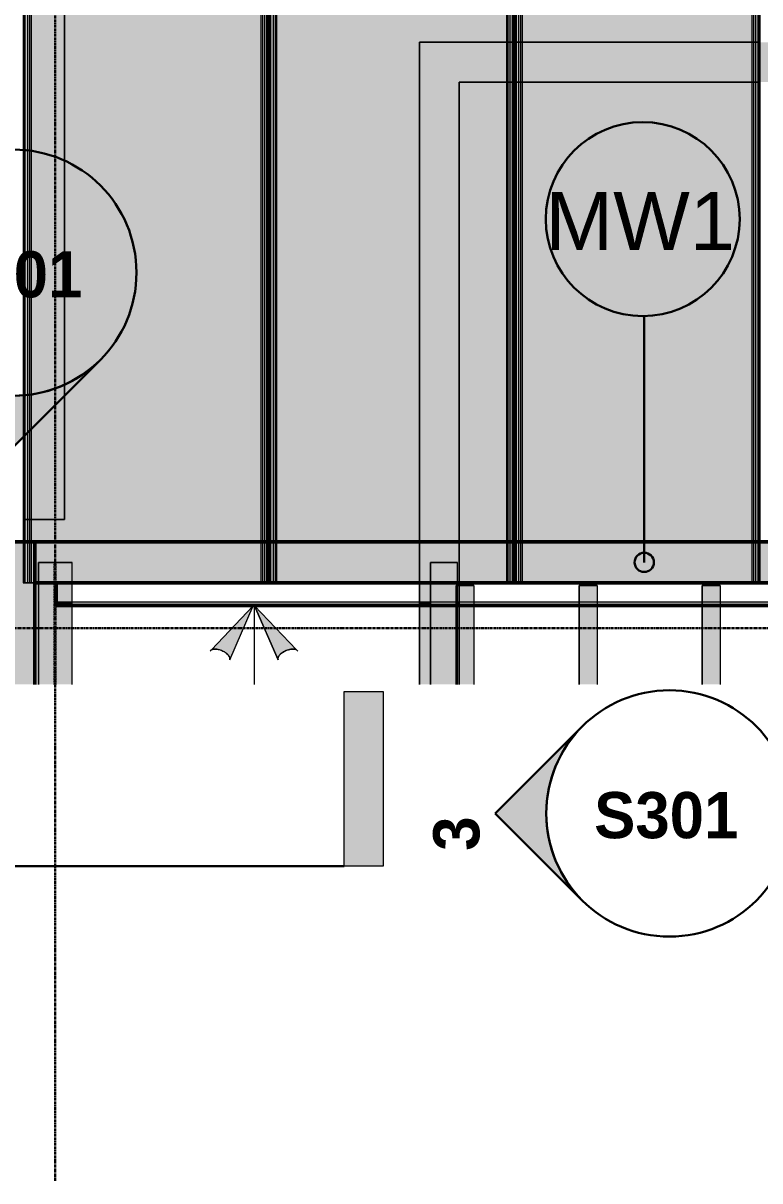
# Model space of a CAD drawing. Header units: inches. Extents: x -15746 to 650, y -81 to 12338.
# Drawn here: x -935 to -791.3, y 11426.4 to 11652.1 of the extents above; entities that cross this region are included whole.
import ezdxf

# ---------------------------------------------------------------- set-up
doc = ezdxf.new("R2010")
doc.units = ezdxf.units.IN
doc.header["$MEASUREMENT"] = 0
doc.linetypes.add('Grid Line 1_2_', pattern=[0.875, 0.5, -0.125, 0.125, -0.125])
doc.linetypes.add('Hidden 1_8_', pattern=[0.1875, 0.125, -0.0625])
for name, color, linetype, lineweight in [('A-DETL-GENF', 92, 'Continuous', 9), ('A-WALL', 113, 'Continuous', 13), ('A-WALL-IDEN', 211, 'Continuous', 30), ('G-ANNO-SYMB', 111, 'Continuous', 30), ('I-WALL', 2, 'Continuous', 13), ('S-BEAM', 12, 'Continuous', 9), ('S-FNDN', 32, 'Continuous', 13), ('S-GRID', 1, 'Continuous', 9)]:
    doc.layers.add(name, color=color, linetype=linetype, lineweight=lineweight)
doc.styles.add('Arial_3', font='arial.ttf', dxfattribs={"height": 11.338583})
doc.styles.add('Century Gothic_B', font='', dxfattribs={"height": 9})
doc.styles.get('Century Gothic_B').set_extended_font_data('Century Gothic', bold=True)

# ---------------------------------------------------------------- blocks, each defined once
blk = doc.blocks.new('CTR - 1st Phase - Common Walls_rvt-2-FRAMING PLAN - 2ND FLOOR AT RAMP')
at = {"layer": 'A-WALL', "transparency": 33554585}
blk.add_hatch(color=252, dxfattribs=at).paths.add_polyline_path([(-3481.14, 11542.74), (-3198.95, 11542.74), (-3198.95, 11542.99), (-3481.14, 11542.99)], flags=0)
at = {"layer": 'A-WALL', "lineweight": 5, "transparency": 33554585}
blk.add_hatch(color=10, dxfattribs=at).paths.add_polyline_path([(-3481.14, 11538.61), (-3198.95, 11538.61), (-3198.95, 11539.24), (-3481.14, 11539.24)], flags=0)
at = {"layer": 'I-WALL', "lineweight": 5, "transparency": 33554585}
h = blk.add_hatch(color=8, dxfattribs=at)
h.paths.add_polyline_path([(-3487.17, 11555.36), (-3486.74, 11555.36), (-3486.74, 11680.61), (-3487.3, 11680.61), (-3487.3, 11555.36)], flags=0)
h.paths.add_polyline_path([(-3486.35, 11555.36), (-3479.55, 11555.36), (-3479.55, 11680.61), (-3486.35, 11680.61), (-3486.35, 11563.63)], flags=0)
for points in [[(-3486.74, 11555.36), (-3486.35, 11555.36), (-3486.35, 11680.61), (-3486.74, 11680.61), (-3486.74, 11563.63)], [(-3402.55, 11550.99), (-3402.55, 11648.36), (-3410.3, 11648.36), (-3410.3, 11550.99), (-3404.35, 11550.99)], [(-3410.3, 11542.99), (-3408.17, 11542.99), (-3408.17, 11546.99), (-3402.92, 11546.99), (-3402.92, 11542.99), (-3402.55, 11542.99), (-3402.55, 11550.99), (-3410.3, 11550.99), (-3410.3, 11545.18)], [(-3402.92, 11542.99), (-3402.92, 11546.99), (-3408.17, 11546.99), (-3408.17, 11542.99), (-3404.51, 11542.99)], [(-3408.17, 11542.74), (-3402.92, 11542.74), (-3402.92, 11542.99), (-3408.17, 11542.99)], [(-3403.19, 11539.24), (-3403.19, 11542.49), (-3402.92, 11542.49), (-3402.92, 11542.74), (-3408.17, 11542.74), (-3408.17, 11539.24), (-3404.59, 11539.24)], [(-3402.92, 11539.24), (-3402.92, 11542.49), (-3403.19, 11542.49), (-3403.19, 11539.24)], [(-3402.55, 11539.24), (-3402.55, 11542.49), (-3402.92, 11542.49), (-3402.92, 11539.24)], [(-3410.3, 11538.61), (-3408.17, 11538.61), (-3408.17, 11539.24), (-3410.3, 11539.24)], [(-3408.17, 11523.19), (-3408.17, 11538.61), (-3410.3, 11538.61), (-3410.3, 11523.19)], [(-3408.17, 11538.61), (-3403.19, 11538.61), (-3403.19, 11539.24), (-3408.17, 11539.24)], [(-3408.17, 11523.19), (-3403.19, 11523.19), (-3403.19, 11538.61), (-3408.17, 11538.61)], [(-3402.92, 11538.61), (-3402.92, 11539.24), (-3403.19, 11539.24), (-3403.19, 11538.61)], [(-3402.92, 11523.19), (-3402.92, 11538.61), (-3403.19, 11538.61), (-3403.19, 11523.19)], [(-3402.92, 11538.61), (-3402.55, 11538.61), (-3402.55, 11539.24), (-3402.92, 11539.24)], [(-3402.55, 11523.19), (-3402.55, 11538.61), (-3402.92, 11538.61), (-3402.92, 11523.19)]]:
    blk.add_hatch(color=8, dxfattribs=at).paths.add_polyline_path(points, flags=0)
h = blk.add_hatch(color=8, dxfattribs=at)
h.paths.add_polyline_path([(-3273.42, 11640.61), (-3273.42, 11648.36), (-3294.82, 11648.36), (-3294.82, 11640.61), (-3274.97, 11640.61)], flags=0)
h.paths.add_polyline_path([(-3295.22, 11640.61), (-3295.22, 11648.36), (-3296.91, 11648.36), (-3296.91, 11640.61), (-3295.65, 11640.61)], flags=0)
h.paths.add_polyline_path([(-3297.3, 11640.61), (-3297.3, 11648.36), (-3342.71, 11648.36), (-3342.71, 11640.61)], flags=0)
h.paths.add_polyline_path([(-3344.36, 11640.61), (-3343.1, 11640.61), (-3343.1, 11648.36), (-3344.79, 11648.36), (-3344.79, 11640.61)], flags=0)
h.paths.add_polyline_path([(-3345.19, 11640.61), (-3345.19, 11648.36), (-3390.59, 11648.36), (-3390.59, 11640.61), (-3359.73, 11640.61)], flags=0)
h.paths.add_polyline_path([(-3392.24, 11640.61), (-3390.98, 11640.61), (-3390.98, 11648.36), (-3392.67, 11648.36), (-3392.67, 11640.61)], flags=0)
h.paths.add_polyline_path([(-3393.07, 11640.61), (-3393.07, 11648.36), (-3402.55, 11648.36), (-3402.55, 11640.61)], flags=0)
h = blk.add_hatch(color=8, dxfattribs=at)
h.paths.add_polyline_path([(-3297.3, 11640.61), (-3296.91, 11640.61), (-3296.91, 11648.36), (-3297.3, 11648.36)], flags=0)
h.paths.add_polyline_path([(-3295.22, 11640.61), (-3294.82, 11640.61), (-3294.82, 11648.36), (-3295.22, 11648.36)], flags=0)
h.paths.add_polyline_path([(-3343.1, 11640.61), (-3342.71, 11640.61), (-3342.71, 11648.36), (-3343.1, 11648.36)], flags=0)
h.paths.add_polyline_path([(-3344.79, 11640.61), (-3344.79, 11648.36), (-3345.19, 11648.36), (-3345.19, 11640.61)], flags=0)
h.paths.add_polyline_path([(-3390.98, 11640.61), (-3390.59, 11640.61), (-3390.59, 11648.36), (-3390.98, 11648.36)], flags=0)
h.paths.add_polyline_path([(-3392.67, 11640.61), (-3392.67, 11648.36), (-3393.07, 11648.36), (-3393.07, 11640.61)], flags=0)
h = blk.add_hatch(color=8, dxfattribs=at)
h.paths.add_polyline_path([(-3402.92, 11542.74), (-3402.55, 11542.74), (-3402.55, 11542.99), (-3402.92, 11542.99)], flags=0)
h.paths.add_polyline_path([(-3408.17, 11542.74), (-3408.17, 11542.99), (-3410.3, 11542.99), (-3410.3, 11542.74)], flags=0)
h = blk.add_hatch(color=8, dxfattribs=at)
h.paths.add_polyline_path([(-3408.17, 11539.24), (-3408.17, 11542.74), (-3410.3, 11542.74), (-3410.3, 11539.24)], flags=0)
h.paths.add_polyline_path([(-3402.92, 11542.49), (-3402.55, 11542.49), (-3402.55, 11542.74), (-3402.92, 11542.74)], flags=0)
at = {"layer": 'A-WALL', "color": 53, "lineweight": 50}
for p, q in [((-3481.14, 11542.99), (-3198.95, 11542.99)), ((-3481.14, 11538.61), (-3481.14, 11542.99)), ((-3198.95, 11538.61), (-3481.14, 11538.61))]:
    blk.add_line(p, q, dxfattribs=at)
at = {"layer": 'A-WALL', "color": 253}
for p, q in [((-3481.14, 11542.74), (-3481.14, 11542.99)), ((-3198.95, 11542.74), (-3481.14, 11542.74)), ((-3198.95, 11539.24), (-3481.14, 11539.24))]:
    blk.add_line(p, q, dxfattribs=at)
at = {"layer": 'A-WALL', "color": 50}
blk.add_line((-3481.14, 11539.24), (-3481.14, 11542.74), dxfattribs=at)
at = {"layer": 'A-WALL', "color": 254}
for p, q in [((-3481.11, 11542.99), (-3481.04, 11542.99)), ((-3481.04, 11542.99), (-3480.92, 11542.99)), ((-3480.92, 11542.99), (-3480.78, 11542.99)), ((-3480.77, 11542.99), (-3480.6, 11542.99)), ((-3480.6, 11542.99), (-3480.42, 11542.99)), ((-3480.42, 11542.99), (-3478.06, 11542.99)), ((-3481.14, 11538.61), (-3481.14, 11539.24)), ((-3481.04, 11538.61), (-3481.11, 11538.61)), ((-3480.92, 11538.61), (-3481.03, 11538.61)), ((-3480.78, 11538.61), (-3480.92, 11538.61)), ((-3480.6, 11538.61), (-3480.77, 11538.61)), ((-3480.42, 11538.61), (-3480.6, 11538.61)), ((-3478.06, 11538.61), (-3480.42, 11538.61)), ((-3408.17, 11538.61), (-3478.06, 11538.61)), ((-3403.19, 11538.61), (-3408.17, 11538.61)), ((-3402.92, 11538.61), (-3403.19, 11538.61)), ((-3399.69, 11538.61), (-3402.92, 11538.61)), ((-3379.19, 11538.61), (-3399.69, 11538.61)), ((-3375.69, 11538.61), (-3379.19, 11538.61)), ((-3355.19, 11538.61), (-3375.69, 11538.61)), ((-3351.69, 11538.61), (-3355.19, 11538.61)), ((-3331.19, 11538.61), (-3351.69, 11538.61))]:
    blk.add_line(p, q, dxfattribs=at)
at = {"layer": 'A-WALL', "color": 9}
for p, q in [((-3478.06, 11542.99), (-3440.95, 11542.99)), ((-3440.95, 11542.99), (-3440.56, 11542.99)), ((-3440.56, 11542.99), (-3440.13, 11542.99)), ((-3440.13, 11542.99), (-3439.75, 11542.99)), ((-3439.67, 11542.99), (-3439.29, 11542.99)), ((-3439.29, 11542.99), (-3438.86, 11542.99)), ((-3438.86, 11542.99), (-3438.47, 11542.99)), ((-3438.47, 11542.99), (-3408.17, 11542.99)), ((-3408.17, 11542.99), (-3402.92, 11542.99)), ((-3402.92, 11542.99), (-3393.07, 11542.99)), ((-3393.07, 11542.99), (-3392.67, 11542.99)), ((-3392.67, 11542.99), (-3392.24, 11542.99)), ((-3392.24, 11542.99), (-3391.87, 11542.99)), ((-3391.79, 11542.99), (-3391.41, 11542.99)), ((-3391.41, 11542.99), (-3390.98, 11542.99)), ((-3390.98, 11542.99), (-3390.59, 11542.99)), ((-3390.59, 11542.99), (-3345.19, 11542.99)), ((-3345.19, 11542.99), (-3344.79, 11542.99)), ((-3344.79, 11542.99), (-3344.36, 11542.99)), ((-3344.36, 11542.99), (-3343.99, 11542.99))]:
    blk.add_line(p, q, dxfattribs=at)
at = {"layer": 'I-WALL', "color": 9}
for p, q in [((-3487.3, 11680.61), (-3487.3, 11555.36)), ((-3479.55, 11555.36), (-3479.55, 11680.61)), ((-3410.3, 11648.36), (-3410.3, 11550.99)), ((-3410.3, 11648.36), (-3402.55, 11648.36)), ((-3393.07, 11648.36), (-3402.55, 11648.36)), ((-3392.67, 11648.36), (-3393.07, 11648.36)), ((-3391.87, 11648.36), (-3392.67, 11648.36)), ((-3390.98, 11648.36), (-3391.79, 11648.36)), ((-3390.59, 11648.36), (-3390.98, 11648.36)), ((-3345.19, 11648.36), (-3390.59, 11648.36)), ((-3344.79, 11648.36), (-3345.19, 11648.36)), ((-3343.99, 11648.36), (-3344.79, 11648.36)), ((-3402.55, 11550.99), (-3402.55, 11640.61)), ((-3402.55, 11640.61), (-3393.07, 11640.61)), ((-3393.07, 11640.61), (-3392.67, 11640.61)), ((-3392.67, 11640.61), (-3391.87, 11640.61)), ((-3391.79, 11640.61), (-3390.98, 11640.61)), ((-3390.98, 11640.61), (-3390.59, 11640.61)), ((-3390.59, 11640.61), (-3345.19, 11640.61)), ((-3345.19, 11640.61), (-3344.79, 11640.61)), ((-3344.79, 11640.61), (-3343.99, 11640.61)), ((-3486.74, 11555.36), (-3487.3, 11555.36)), ((-3486.35, 11555.36), (-3486.74, 11555.36)), ((-3479.55, 11555.36), (-3486.35, 11555.36)), ((-3410.3, 11550.99), (-3410.3, 11542.99)), ((-3402.55, 11542.99), (-3402.55, 11550.99)), ((-3402.55, 11542.49), (-3402.55, 11539.24)), ((-3402.55, 11539.24), (-3402.55, 11538.61))]:
    blk.add_line(p, q, dxfattribs=at)
at = {"layer": 'I-WALL', "color": 253}
for p, q in [((-3487.3, 11555.36), (-3487.3, 11680.61)), ((-3479.55, 11680.61), (-3479.55, 11555.36)), ((-3410.3, 11550.99), (-3410.3, 11648.36)), ((-3402.55, 11648.36), (-3410.3, 11648.36)), ((-3402.55, 11648.36), (-3393.07, 11648.36)), ((-3393.07, 11648.36), (-3392.67, 11648.36)), ((-3392.67, 11648.36), (-3392.24, 11648.36)), ((-3392.24, 11648.36), (-3391.87, 11648.36)), ((-3391.79, 11648.36), (-3391.41, 11648.36)), ((-3391.41, 11648.36), (-3390.98, 11648.36)), ((-3390.98, 11648.36), (-3390.59, 11648.36)), ((-3390.59, 11648.36), (-3345.19, 11648.36)), ((-3345.19, 11648.36), (-3344.79, 11648.36)), ((-3344.79, 11648.36), (-3344.36, 11648.36)), ((-3344.36, 11648.36), (-3343.99, 11648.36)), ((-3402.55, 11640.61), (-3402.55, 11550.99)), ((-3393.07, 11640.61), (-3402.55, 11640.61)), ((-3392.67, 11640.61), (-3393.07, 11640.61)), ((-3392.24, 11640.61), (-3392.67, 11640.61)), ((-3391.87, 11640.61), (-3392.24, 11640.61)), ((-3391.41, 11640.61), (-3391.79, 11640.61)), ((-3390.98, 11640.61), (-3391.41, 11640.61)), ((-3390.59, 11640.61), (-3390.98, 11640.61)), ((-3345.19, 11640.61), (-3390.59, 11640.61)), ((-3344.79, 11640.61), (-3345.19, 11640.61)), ((-3344.36, 11640.61), (-3344.79, 11640.61)), ((-3343.99, 11640.61), (-3344.36, 11640.61)), ((-3487.3, 11555.36), (-3487.17, 11555.36)), ((-3487.17, 11555.36), (-3486.74, 11555.36)), ((-3486.74, 11555.36), (-3486.35, 11555.36)), ((-3486.35, 11555.36), (-3479.55, 11555.36)), ((-3410.3, 11542.99), (-3410.3, 11550.99)), ((-3402.55, 11550.99), (-3402.55, 11542.99)), ((-3410.3, 11542.99), (-3410.3, 11542.74)), ((-3402.55, 11542.74), (-3402.55, 11542.99)), ((-3410.3, 11523.19), (-3410.3, 11538.61)), ((-3410.3, 11538.61), (-3410.3, 11523.19)), ((-3402.55, 11523.19), (-3402.55, 11538.61)), ((-3402.55, 11538.61), (-3402.55, 11523.19))]:
    blk.add_line(p, q, dxfattribs=at)
at = {"layer": 'I-WALL', "color": 55}
for p, q in [((-3410.3, 11542.74), (-3410.3, 11542.99)), ((-3402.55, 11542.99), (-3402.55, 11542.74))]:
    blk.add_line(p, q, dxfattribs=at)
at = {"layer": 'I-WALL', "color": 254}
for p, q in [((-3410.3, 11539.24), (-3410.3, 11542.74)), ((-3410.3, 11542.74), (-3410.3, 11539.24)), ((-3402.55, 11542.49), (-3402.55, 11542.74)), ((-3402.55, 11542.74), (-3402.55, 11542.49)), ((-3402.55, 11539.24), (-3402.55, 11542.49)), ((-3410.3, 11538.61), (-3410.3, 11539.24)), ((-3410.3, 11539.24), (-3410.3, 11538.61)), ((-3402.55, 11538.61), (-3402.55, 11539.24))]:
    blk.add_line(p, q, dxfattribs=at)
blk = doc.blocks.new('W-Wide Flange - W21X50-1716218-FRAMING PLAN - 2ND FLOOR AT RAMP')
at = {"layer": 'S-BEAM', "transparency": 33554483}
for points in [[(110.1, 3.26), (110.1, 0.9), (129.9, 0.9), (129.9, 3.26)], [(110.1, -3.27), (125.53, -3.27), (125.53, -0.19), (129.9, -0.19), (129.9, 3.26), (110.1, 3.26), (110.1, -0.19)], [(129.9, 0.9), (133.9, 0.9), (133.9, 3.26), (129.9, 3.26)], [(129.9, -0.19), (129.9, -3.27), (133.9, -3.27), (133.9, 3.26), (129.9, 3.26)], [(110.1, 0.4), (110.1, 0.19), (129.9, 0.21), (129.9, 0.9), (110.1, 0.89), (110.1, 0.53)], [(129.9, 0.21), (129.9, 0.19), (133.9, 0.21), (133.9, 0.9), (129.9, 0.9), (129.9, 0.28)], [(110.1, -0.4), (110.1, -0.91), (125.53, -0.91), (125.53, -0.19), (110.1, -0.22), (110.1, -0.3)], [(110.1, -3.27), (125.53, -3.27), (125.53, -0.91), (110.1, -0.91)], [(125.53, -0.19), (125.53, -0.91), (126.15, -0.91), (126.15, -0.19), (125.53, -0.19)], [(125.53, -3.27), (126.15, -3.27), (126.15, -0.19), (125.53, -0.19)], [(125.53, -0.91), (125.53, -3.27), (126.15, -3.27), (126.15, -0.91)], [(126.15, -0.19), (126.15, -0.91), (129.65, -0.91), (129.65, -0.19)], [(126.15, -3.27), (129.65, -3.27), (129.65, -0.19), (126.15, -0.19)], [(126.15, -3.27), (129.65, -3.27), (129.65, -0.91), (126.15, -0.91)], [(129.65, -0.19), (129.65, -0.91), (129.9, -0.91), (129.9, -0.19)], [(129.65, -3.27), (129.9, -3.27), (129.9, -0.19), (129.65, -0.19)], [(129.65, -3.27), (129.9, -3.27), (129.9, -0.91), (129.65, -0.91)], [(129.9, -0.19), (129.9, -0.91), (133.9, -0.91), (133.9, -0.19), (130.02, -0.19)], [(129.9, -3.27), (133.9, -3.27), (133.9, -0.91), (129.9, -0.91)]]:
    blk.add_hatch(color=256, dxfattribs=at).paths.add_polyline_path(points, flags=0)
at = {"layer": 'S-BEAM'}
for p, q in [((129.9, 3.26), (110.1, 3.26)), ((110.1, 3.26), (129.9, 3.26)), ((110.1, 3.26), (129.9, 3.26)), ((110.1, 3.26), (129.9, 3.26)), ((133.9, 3.26), (129.92, 3.26)), ((129.92, 3.26), (133.9, 3.26)), ((129.92, 3.26), (133.9, 3.26)), ((129.92, 3.26), (133.9, 3.26)), ((133.9, 3.26), (133.9, 0.9)), ((133.9, 0.9), (133.9, 3.26)), ((133.9, 3.26), (133.9, 0.21)), ((133.9, -3.27), (133.9, 3.26)), ((133.9, 0.9), (133.9, 0.72)), ((133.9, 0.19), (133.9, 0.9)), ((133.9, 0.72), (133.9, 0.55)), ((133.9, 0.55), (133.9, 0.4)), ((133.9, 0.4), (133.9, 0.29)), ((133.9, 0.29), (133.9, 0.21)), ((133.9, 0.21), (133.9, 0.19)), ((133.9, 0.19), (133.9, -0.19)), ((133.9, -0.91), (133.9, -0.19)), ((133.9, -0.19), (133.9, -0.21)), ((133.9, -0.21), (133.9, -3.27)), ((133.9, -0.21), (133.9, -0.55)), ((133.9, -0.55), (133.9, -0.72)), ((133.9, -0.72), (133.9, -0.91)), ((133.9, -3.27), (133.9, -0.91)), ((133.9, -0.91), (133.9, -3.27)), ((110.1, -3.27), (125.53, -3.27)), ((110.1, -3.27), (125.53, -3.27)), ((110.1, -3.27), (125.53, -3.27)), ((110.1, -3.27), (125.53, -3.27)), ((125.53, -3.27), (126.15, -3.27)), ((125.53, -3.27), (126.15, -3.27)), ((125.53, -3.27), (126.15, -3.27)), ((125.53, -3.27), (126.15, -3.27)), ((126.15, -3.27), (129.65, -3.27)), ((126.15, -3.27), (129.65, -3.27)), ((126.15, -3.27), (129.65, -3.27)), ((126.15, -3.27), (129.65, -3.27)), ((129.65, -3.27), (129.9, -3.27)), ((129.65, -3.27), (129.9, -3.27)), ((129.65, -3.27), (129.9, -3.27)), ((129.65, -3.27), (129.9, -3.27)), ((129.9, -3.27), (133.9, -3.27)), ((129.9, -3.27), (133.9, -3.27)), ((129.9, -3.27), (133.9, -3.27)), ((129.9, -3.27), (133.9, -3.27))]:
    blk.add_line(p, q, dxfattribs=at)
at = {"layer": 'S-BEAM', "linetype": 'Hidden 1_8_'}
for p, q in [((110.1, 0.19), (129.9, 0.19)), ((129.9, 0.19), (133.9, 0.19)), ((110.1, -0.19), (125.53, -0.19)), ((125.53, -0.19), (126.15, -0.19)), ((126.15, -0.19), (129.65, -0.19)), ((129.65, -0.19), (129.9, -0.19)), ((129.9, -0.19), (133.9, -0.19))]:
    blk.add_line(p, q, dxfattribs=at)
blk = doc.blocks.new('034100 - Precast Structural Concrete - Solid Plank - 12_-1865973-FRAMING PLAN - 2ND FLOOR AT RAMP')
at = {"layer": 'S-BEAM', "transparency": 33554483}
h = blk.add_hatch(color=256, dxfattribs=at)
h.paths.add_polyline_path([(240, 23.9), (232, 23.9), (232, 23.52), (240, 23.52)], flags=0)
h.paths.add_polyline_path([(8, 23.9), (0, 23.9), (0, 23.52), (8, 23.52)], flags=0)
h = blk.add_hatch(color=256, dxfattribs=at)
h.paths.add_polyline_path([(240, -23.52), (239.98, -20.94), (236, -20.94), (236, -14.41), (240, -14.41), (240, 23.52), (232, 23.52), (232, -23.52), (233.48, -23.52)], flags=0)
h.paths.add_polyline_path([(8, 23.52), (0, 23.52), (0, -23.52), (8, -23.52), (8, 19.16)], flags=0)
h = blk.add_hatch(color=256, dxfattribs=at)
h.paths.add_polyline_path([(240, 23.09), (232, 23.09), (232, 22.7), (240, 22.7)], flags=0)
h.paths.add_polyline_path([(8, 23.09), (0, 23.09), (0, 22.7), (8, 22.7)], flags=0)
for points in [[(232, 23.52), (232, 23.9), (8, 23.9), (8, 23.52), (178.85, 23.52)], [(232, 22.7), (232, 23.09), (8, 23.09), (8, 22.7), (178.85, 22.7)], [(232, 23.9), (232, 23.94), (178.85, 23.9)], [(232, -23.09), (232, -22.7), (8, -22.7), (8, -23.09), (219.36, -23.09)], [(232, -23.9), (232, -23.52), (8, -23.52), (8, -23.9), (178.85, -23.9)], [(232, -23.94), (232, -23.9), (178.85, -23.94)], [(240, -23.94), (240, -23.9), (236, -23.94)]]:
    blk.add_hatch(color=256, dxfattribs=at).paths.add_polyline_path(points, flags=0)
h = blk.add_hatch(color=256, dxfattribs=at)
h.paths.add_polyline_path([(240, -20.94), (240, -14.41), (236, -14.41), (236, -20.94), (239.98, -20.94)], flags=0)
h.paths.add_polyline_path([(232, -23.52), (232, 23.52), (8, 23.52), (8, -23.52), (178.85, -23.52)], flags=0)
h = blk.add_hatch(color=256, dxfattribs=at)
h.paths.add_polyline_path([(240, -22.7), (232, -22.7), (232, -23.09), (240, -23.09)], flags=0)
h.paths.add_polyline_path([(8, -22.7), (0, -22.7), (0, -23.09), (8, -23.09)], flags=0)
h = blk.add_hatch(color=256, dxfattribs=at)
h.paths.add_polyline_path([(240, -23.52), (232, -23.52), (232, -23.9), (240, -23.9)], flags=0)
h.paths.add_polyline_path([(8, -23.52), (0, -23.52), (0, -23.9), (8, -23.9)], flags=0)
at = {"layer": 'S-BEAM'}
for p, q in [((8, 23.94), (232, 23.94)), ((8, 23.9), (232, 23.9)), ((8, 23.76), (232, 23.76)), ((8, 23.76), (232, 23.76)), ((8, 23.52), (232, 23.52)), ((8, 23.09), (232, 23.09)), ((8, 23.09), (232, 23.09)), ((8, 22.7), (232, 22.7)), ((232, 23.94), (240, 23.94)), ((232, 23.9), (240, 23.9)), ((232, 23.76), (240, 23.76)), ((232, 23.76), (240, 23.76)), ((232, 23.52), (240, 23.52)), ((232, 23.09), (240, 23.09)), ((232, 23.09), (240, 23.09)), ((232, 22.7), (240, 22.7)), ((240, 23.9), (240, 23.94)), ((240, 23.52), (240, 23.9)), ((240, 23.9), (240, 23.76)), ((240, 23.76), (240, 23.52)), ((240, -14.41), (240, 23.52)), ((240, 23.52), (240, 22.7)), ((240, 22.7), (240, 23.09)), ((240, 23.09), (240, 22.7)), ((240, 22.7), (240, 22.4)), ((8, 22.4), (232, 22.4)), ((232, 22.4), (240, 22.4)), ((240, 22.4), (240, -14.41)), ((240, -17.49), (240, -14.41)), ((240, -14.41), (240, -17.49)), ((240, -20.94), (240, -17.49)), ((240, -17.49), (240, -20.94)), ((8, -22.4), (232, -22.4)), ((232, -22.4), (240, -22.4)), ((240, -23.52), (240, -20.94)), ((240, -20.94), (240, -22.4)), ((240, -22.4), (240, -22.7)), ((8, -22.7), (232, -22.7)), ((8, -23.09), (232, -23.09)), ((8, -23.09), (232, -23.09)), ((232, -23.52), (8, -23.52)), ((232, -23.76), (8, -23.76)), ((8, -23.76), (232, -23.76)), ((8, -23.9), (232, -23.9)), ((8, -23.94), (232, -23.94)), ((232, -22.7), (240, -22.7)), ((232, -23.09), (240, -23.09)), ((232, -23.09), (240, -23.09)), ((240, -23.52), (232, -23.52)), ((240, -23.76), (232, -23.76)), ((232, -23.76), (240, -23.76)), ((232, -23.9), (240, -23.9)), ((232, -23.94), (240, -23.94)), ((240, -22.7), (240, -23.09)), ((240, -23.09), (240, -22.7)), ((240, -22.7), (240, -23.52)), ((240, -23.52), (240, -23.76)), ((240, -23.9), (240, -23.52)), ((240, -23.76), (240, -23.9)), ((240, -23.94), (240, -23.9))]:
    blk.add_line(p, q, dxfattribs=at)
blk = doc.blocks.new('034100 - Precast Structural Concrete - Solid Plank - 12_-V226-FRAMING PLAN - 2ND FLOOR AT RAMP')
at = {"layer": 'S-BEAM', "transparency": 33554483}
h = blk.add_hatch(color=256, dxfattribs=at)
h.paths.add_polyline_path([(240, 23.9), (232, 23.9), (232, 23.52), (240, 23.52)], flags=0)
h.paths.add_polyline_path([(8, 23.9), (0, 23.9), (0, 23.52), (8, 23.52)], flags=0)
h = blk.add_hatch(color=256, dxfattribs=at)
h.paths.add_polyline_path([(240, -23.52), (240, 7.59), (236, 7.59), (236, 12.84), (240, 12.84), (240, 23.52), (232, 23.52), (232, -23.52), (238.66, -23.52)], flags=0)
h.paths.add_polyline_path([(8, 23.52), (0, 23.52), (0, -23.52), (8, -23.52)], flags=0)
h = blk.add_hatch(color=256, dxfattribs=at)
h.paths.add_polyline_path([(240, 23.09), (232, 23.09), (232, 22.7), (240, 22.7)], flags=0)
h.paths.add_polyline_path([(8, 23.09), (0, 23.09), (0, 22.7), (8, 22.7)], flags=0)
for points in [[(232, 23.52), (232, 23.9), (8, 23.9), (8, 23.52), (178.85, 23.52)], [(232, 23.52), (8, 23.52), (8, -23.52), (232, -23.52), (232, 13.66)], [(232, 22.7), (232, 23.09), (8, 23.09), (8, 22.7), (178.85, 22.7)], [(232, 23.9), (232, 23.94), (178.85, 23.9)], [(240, 7.59), (240, 12.84), (236, 12.84), (236, 7.59), (237.75, 7.59)], [(232, -23.09), (232, -22.7), (8, -22.7), (8, -23.09), (178.85, -23.09)], [(232, -23.9), (232, -23.52), (8, -23.52), (8, -23.9), (178.85, -23.9)], [(232, -23.94), (232, -23.9), (178.85, -23.94)]]:
    blk.add_hatch(color=256, dxfattribs=at).paths.add_polyline_path(points, flags=0)
h = blk.add_hatch(color=256, dxfattribs=at)
h.paths.add_polyline_path([(240, -22.7), (232, -22.7), (232, -23.09), (240, -23.09)], flags=0)
h.paths.add_polyline_path([(8, -22.7), (0, -22.7), (0, -23.09), (8, -23.09)], flags=0)
h = blk.add_hatch(color=256, dxfattribs=at)
h.paths.add_polyline_path([(240, -23.52), (232, -23.52), (232, -23.9), (240, -23.9)], flags=0)
h.paths.add_polyline_path([(8, -23.52), (0, -23.52), (0, -23.9), (8, -23.9)], flags=0)
at = {"layer": 'S-BEAM'}
for p, q in [((8, 23.94), (232, 23.94)), ((8, 23.9), (232, 23.9)), ((8, 23.76), (232, 23.76)), ((8, 23.76), (232, 23.76)), ((8, 23.52), (232, 23.52)), ((8, 23.09), (232, 23.09)), ((8, 23.09), (232, 23.09)), ((8, 22.7), (232, 22.7)), ((232, 23.94), (240, 23.94)), ((232, 23.9), (240, 23.9)), ((232, 23.76), (240, 23.76)), ((232, 23.76), (240, 23.76)), ((232, 23.52), (240, 23.52)), ((232, 23.09), (240, 23.09)), ((232, 23.09), (240, 23.09)), ((232, 22.7), (240, 22.7)), ((240, 23.9), (240, 23.94)), ((240, 23.52), (240, 23.9)), ((240, 23.9), (240, 23.76)), ((240, 23.76), (240, 23.52)), ((240, 12.84), (240, 23.52)), ((240, 23.52), (240, 22.7)), ((240, 22.7), (240, 23.09)), ((240, 23.09), (240, 22.7)), ((240, 22.7), (240, 22.4)), ((8, 22.4), (232, 22.4)), ((232, 22.4), (240, 22.4)), ((240, 22.4), (240, 12.84)), ((240, 7.59), (240, 12.84)), ((240, 12.84), (240, 7.59)), ((240, -23.52), (240, 7.59)), ((240, 7.59), (240, -22.4)), ((8, -22.4), (232, -22.4)), ((232, -22.4), (240, -22.4)), ((240, -22.4), (240, -22.7)), ((8, -22.7), (232, -22.7)), ((8, -23.09), (232, -23.09)), ((8, -23.09), (232, -23.09)), ((232, -23.52), (8, -23.52)), ((232, -23.76), (8, -23.76)), ((8, -23.76), (232, -23.76)), ((8, -23.9), (232, -23.9)), ((8, -23.94), (232, -23.94)), ((232, -22.7), (240, -22.7)), ((232, -23.09), (240, -23.09)), ((232, -23.09), (240, -23.09)), ((240, -23.52), (232, -23.52)), ((240, -23.76), (232, -23.76)), ((232, -23.76), (240, -23.76)), ((232, -23.9), (240, -23.9)), ((232, -23.94), (240, -23.94)), ((240, -22.7), (240, -23.09)), ((240, -23.09), (240, -22.7)), ((240, -22.7), (240, -23.52)), ((240, -23.52), (240, -23.76)), ((240, -23.9), (240, -23.52)), ((240, -23.76), (240, -23.9)), ((240, -23.94), (240, -23.9))]:
    blk.add_line(p, q, dxfattribs=at)
blk = doc.blocks.new('034100 - Precast Structural Concrete - Solid Plank - 12_-V227-FRAMING PLAN - 2ND FLOOR AT RAMP')
at = {"layer": 'S-BEAM', "transparency": 33554483}
h = blk.add_hatch(color=256, dxfattribs=at)
h.paths.add_polyline_path([(240, 23.9), (232, 23.9), (232, 23.52), (240, 23.52)], flags=0)
h.paths.add_polyline_path([(8, 23.9), (0, 23.9), (0, 23.52), (8, 23.52)], flags=0)
h = blk.add_hatch(color=256, dxfattribs=at)
h.paths.add_polyline_path([(240, -23.52), (240, 23.52), (232, 23.52), (232, -23.52), (237.26, -23.52)], flags=0)
h.paths.add_polyline_path([(8, 23.52), (0, 23.52), (0, -23.52), (8, -23.52), (8, 8.15)], flags=0)
h = blk.add_hatch(color=256, dxfattribs=at)
h.paths.add_polyline_path([(240, 23.09), (232, 23.09), (232, 22.7), (240, 22.7)], flags=0)
h.paths.add_polyline_path([(8, 23.09), (0, 23.09), (0, 22.7), (8, 22.7)], flags=0)
for points in [[(232, 23.52), (232, 23.9), (8, 23.9), (8, 23.52), (97.82, 23.52)], [(232, 23.52), (8, 23.52), (8, -23.52), (232, -23.52), (232, 8.15)], [(232, 22.7), (232, 23.09), (8, 23.09), (8, 22.7), (97.82, 22.7)], [(232, 23.9), (232, 23.94), (97.82, 23.9)], [(232, -23.09), (232, -22.7), (8, -22.7), (8, -23.09), (178.85, -23.09)], [(232, -23.9), (232, -23.52), (8, -23.52), (8, -23.9), (178.85, -23.9)], [(232, -23.94), (232, -23.9), (178.85, -23.94)]]:
    blk.add_hatch(color=256, dxfattribs=at).paths.add_polyline_path(points, flags=0)
h = blk.add_hatch(color=256, dxfattribs=at)
h.paths.add_polyline_path([(240, -22.7), (232, -22.7), (232, -23.09), (240, -23.09)], flags=0)
h.paths.add_polyline_path([(8, -22.7), (0, -22.7), (0, -23.09), (8, -23.09)], flags=0)
h = blk.add_hatch(color=256, dxfattribs=at)
h.paths.add_polyline_path([(240, -23.52), (232, -23.52), (232, -23.9), (240, -23.9)], flags=0)
h.paths.add_polyline_path([(8, -23.52), (0, -23.52), (0, -23.9), (8, -23.9)], flags=0)
at = {"layer": 'S-BEAM'}
for p, q in [((8, 23.94), (232, 23.94)), ((8, 23.9), (232, 23.9)), ((8, 23.76), (232, 23.76)), ((8, 23.76), (232, 23.76)), ((8, 23.52), (232, 23.52)), ((8, 23.09), (232, 23.09)), ((8, 23.09), (232, 23.09)), ((8, 22.7), (232, 22.7)), ((232, 23.94), (240, 23.94)), ((232, 23.9), (240, 23.9)), ((232, 23.76), (240, 23.76)), ((232, 23.76), (240, 23.76)), ((232, 23.52), (240, 23.52)), ((232, 23.09), (240, 23.09)), ((232, 23.09), (240, 23.09)), ((232, 22.7), (240, 22.7)), ((240, 23.9), (240, 23.94)), ((240, 23.52), (240, 23.9)), ((240, 23.9), (240, 23.76)), ((240, 23.76), (240, 23.52)), ((240, -23.52), (240, 23.52)), ((240, 23.52), (240, 22.7)), ((240, 22.7), (240, 23.09)), ((240, 23.09), (240, 22.7)), ((240, 22.7), (240, 22.4)), ((8, 22.4), (232, 22.4)), ((232, 22.4), (240, 22.4)), ((240, 22.4), (240, -22.4)), ((8, -22.4), (232, -22.4)), ((232, -22.4), (240, -22.4)), ((240, -22.4), (240, -22.7)), ((8, -22.7), (232, -22.7)), ((8, -23.09), (232, -23.09)), ((8, -23.09), (232, -23.09)), ((232, -23.52), (8, -23.52)), ((232, -23.76), (8, -23.76)), ((8, -23.76), (232, -23.76)), ((8, -23.9), (232, -23.9)), ((8, -23.94), (232, -23.94)), ((232, -22.7), (240, -22.7)), ((232, -23.09), (240, -23.09)), ((232, -23.09), (240, -23.09)), ((240, -23.52), (232, -23.52)), ((240, -23.76), (232, -23.76)), ((232, -23.76), (240, -23.76)), ((232, -23.9), (240, -23.9)), ((232, -23.94), (240, -23.94)), ((240, -22.7), (240, -23.09)), ((240, -23.09), (240, -22.7)), ((240, -22.7), (240, -23.52)), ((240, -23.52), (240, -23.76)), ((240, -23.9), (240, -23.52)), ((240, -23.76), (240, -23.9)), ((240, -23.94), (240, -23.9))]:
    blk.add_line(p, q, dxfattribs=at)
blk = doc.blocks.new('TRUSS - 22_-V231-FRAMING PLAN - 2ND FLOOR AT RAMP')
at = {"layer": 'S-BEAM', "transparency": 33554483}
for points in [[(-140.18, 1.75), (-143.43, 1.75), (-143.43, -1.75), (-140.18, -1.75)], [(-139.55, 1.75), (-140.18, 1.75), (-140.18, -1.75), (-139.55, -1.75)], [(-124.13, 1.75), (-139.55, 1.75), (-139.55, -1.75), (-124.13, -1.75)]]:
    blk.add_hatch(color=256, dxfattribs=at).paths.add_polyline_path(points, flags=0)
at = {"layer": 'S-BEAM'}
for p, q in [((-143.43, -1.75), (-143.43, 1.75)), ((-143.43, 1.75), (-143.43, -1.75)), ((-143.43, 1.75), (-140.18, 1.75)), ((-143.43, 1.75), (-140.18, 1.75)), ((-140.18, 1.75), (-139.55, 1.75)), ((-140.18, 1.75), (-139.55, 1.75)), ((-139.55, 1.75), (-124.13, 1.75)), ((-139.55, 1.75), (-124.13, 1.75)), ((-140.18, -1.75), (-143.43, -1.75)), ((-143.43, -1.75), (-140.18, -1.75)), ((-139.55, -1.75), (-140.18, -1.75)), ((-140.18, -1.75), (-139.55, -1.75)), ((-124.13, -1.75), (-139.55, -1.75)), ((-139.55, -1.75), (-124.13, -1.75))]:
    blk.add_line(p, q, dxfattribs=at)
blk = doc.blocks.new('TRUSS - 22_-V232-FRAMING PLAN - 2ND FLOOR AT RAMP')
at = {"layer": 'S-BEAM', "transparency": 33554483}
for points in [[(-140.18, 1.75), (-143.43, 1.75), (-143.43, -1.75), (-140.18, -1.75)], [(-139.55, 1.75), (-140.18, 1.75), (-140.18, -1.75), (-139.55, -1.75)], [(-124.13, 1.75), (-139.55, 1.75), (-139.55, -1.75), (-124.13, -1.75)]]:
    blk.add_hatch(color=256, dxfattribs=at).paths.add_polyline_path(points, flags=0)
at = {"layer": 'S-BEAM'}
for p, q in [((-143.43, -1.75), (-143.43, 1.75)), ((-143.43, 1.75), (-143.43, -1.75)), ((-143.43, 1.75), (-140.18, 1.75)), ((-143.43, 1.75), (-140.18, 1.75)), ((-140.18, 1.75), (-139.55, 1.75)), ((-140.18, 1.75), (-139.55, 1.75)), ((-139.55, 1.75), (-124.13, 1.75)), ((-139.55, 1.75), (-124.13, 1.75)), ((-140.18, -1.75), (-143.43, -1.75)), ((-143.43, -1.75), (-140.18, -1.75)), ((-139.55, -1.75), (-140.18, -1.75)), ((-140.18, -1.75), (-139.55, -1.75)), ((-124.13, -1.75), (-139.55, -1.75)), ((-139.55, -1.75), (-124.13, -1.75))]:
    blk.add_line(p, q, dxfattribs=at)
blk = doc.blocks.new('TRUSS - 22_-V233-FRAMING PLAN - 2ND FLOOR AT RAMP')
at = {"layer": 'S-BEAM', "transparency": 33554483}
for points in [[(-140.18, -1.49), (-140.18, 1.75), (-143.43, 1.75), (-143.43, -1.49)], [(-139.55, 1.75), (-140.18, 1.75), (-140.18, -1.49), (-139.55, -1.49), (-139.55, -0.68)], [(-124.13, 1.75), (-139.55, 1.75), (-139.55, -1.49), (-124.13, -1.49), (-124.13, -0.68)], [(-140.18, -1.49), (-143.43, -1.49), (-143.43, -1.75), (-140.18, -1.75)], [(-139.55, -1.75), (-139.55, -1.49), (-140.18, -1.49), (-140.18, -1.75)], [(-124.13, -1.49), (-139.55, -1.49), (-139.55, -1.75), (-124.13, -1.75)]]:
    blk.add_hatch(color=256, dxfattribs=at).paths.add_polyline_path(points, flags=0)
at = {"layer": 'S-BEAM'}
for p, q in [((-143.43, -1.49), (-143.43, 1.75)), ((-143.43, 1.75), (-143.43, -1.49)), ((-143.43, 1.75), (-140.18, 1.75)), ((-143.43, 1.75), (-140.18, 1.75)), ((-140.18, 1.75), (-139.55, 1.75)), ((-140.18, 1.75), (-139.55, 1.75)), ((-139.55, 1.75), (-124.13, 1.75)), ((-139.55, 1.75), (-124.13, 1.75)), ((-143.43, -1.75), (-143.43, -1.49)), ((-143.43, -1.49), (-143.43, -1.75)), ((-140.18, -1.75), (-143.43, -1.75)), ((-143.43, -1.75), (-140.18, -1.75)), ((-139.55, -1.75), (-140.18, -1.75)), ((-140.18, -1.75), (-139.55, -1.75)), ((-124.13, -1.75), (-139.55, -1.75)), ((-139.55, -1.75), (-124.13, -1.75))]:
    blk.add_line(p, q, dxfattribs=at)
blk = doc.blocks.new('TRUSSES - TRUSSES-1144902-FRAMING PLAN - 2ND FLOOR AT RAMP')
at = {"layer": 'A-DETL-GENF', "transparency": 33554483}
h = blk.add_hatch(color=256, dxfattribs=at)
h.paths.add_polyline_path([(583.2, 4.83), (593.75, 0.23), (585.15, 8.4), (585.24, 8.17), (585.29, 7.9), (585.26, 7.25), (585.06, 6.53), (584.73, 5.84), (584.3, 5.27), (583.83, 4.9), (583.6, 4.81), (583.39, 4.79)], flags=0)
h.paths.add_polyline_path([(583.2, -4.6), (583.39, -4.56), (583.6, -4.59), (583.83, -4.68), (584.06, -4.83), (584.52, -5.31), (584.91, -5.95), (585.18, -6.66), (585.3, -7.36), (585.24, -7.95), (585.15, -8.17), (593.75, 0)], flags=0)
at = {"layer": 'A-DETL-GENF'}
for p, q in [((585.15, 8.4), (584.87, 8.66)), ((593.75, 0.23), (585.15, 8.4)), ((593.75, 0.23), (585.15, 8.4)), ((583.2, 4.83), (593.75, 0.23)), ((583.2, 4.83), (593.75, 0.23)), ((578.4, 0), (593.75, 0)), ((583.2, -4.6), (593.75, 0)), ((593.75, 0), (583.2, -4.6)), ((593.75, 0), (585.15, -8.17)), ((585.15, -8.17), (593.75, 0)), ((585.15, -8.17), (584.87, -8.43))]:
    blk.add_line(p, q, dxfattribs=at)
for centre, major_axis, start_param, end_param in [((584.04, 6.74), (0.84, 1.91), 5.767326, 6.283185), ((584.04, 6.74), (0.84, 1.91), 4.729651, 5.224453), ((584.04, 6.74), (0.84, 1.91), 5.251857, 5.755279), ((584.04, 6.74), (0.84, 1.91), 3.141593, 3.652293), ((584.04, 6.74), (0.84, 1.91), 3.673425, 4.171554), ((584.04, 6.74), (0.84, 1.91), 4.203055, 4.696194), ((584.04, -6.52), (-0.84, 1.91), 5.772485, 6.283185), ((584.04, -6.52), (-0.84, 1.91), 5.253224, 5.751353), ((584.04, -6.52), (-0.84, 1.91), 4.728584, 5.221723), ((584.04, -6.52), (-0.84, 1.91), 4.200325, 4.695127), ((584.04, -6.52), (-0.84, 1.91), 3.141593, 3.657452), ((584.04, -6.52), (-0.84, 1.91), 3.669499, 4.172921)]:
    blk.add_ellipse(centre, major_axis=major_axis, ratio=0.493649, start_param=start_param, end_param=end_param, dxfattribs=at)
for points, knots in [([(585.15, 8.4), (585.19, 8.33), (585.25, 8.18), (585.31, 7.82), (585.29, 7.26), (585.09, 6.52), (584.76, 5.84), (584.36, 5.3), (583.94, 4.94), (583.61, 4.79), (583.36, 4.78), (583.26, 4.81), (583.2, 4.83)], [0, 0, 0, 0, 0.066667, 0.133333, 0.266667, 0.4, 0.533333, 0.65, 0.766667, 0.883333, 0.941667, 1, 1, 1, 1]), ([(583.2, -4.6), (583.26, -4.58), (583.39, -4.55), (583.6, -4.57), (583.83, -4.67), (584.14, -4.87), (584.53, -5.28), (584.93, -5.93), (585.23, -6.73), (585.33, -7.41), (585.27, -7.9), (585.2, -8.09), (585.15, -8.17)], [0, 0, 0, 0, 0.066667, 0.133333, 0.2, 0.266667, 0.4, 0.533333, 0.666667, 0.833333, 0.916667, 1, 1, 1, 1])]:
    blk.add_open_spline(points, degree=3, knots=knots, dxfattribs=at)
blk = doc.blocks.new('Drafting View - Extremo final de sección - Rellenado-14997-FRAMING PLAN - 2ND FLOOR AT RAMP')
at = {"layer": 'G-ANNO-SYMB', "lineweight": 9}
blk.add_hatch(color=256, dxfattribs=at).paths.add_polyline_path([(0, 0.3543), (0, 0), (-0.0787, 0), (-0.0787, 0.3543)], flags=0)
for p, q in [((0, 0.3543), (-0.0787, 0.3543)), ((-0.0787, 0.3543), (-0.0787, 0)), ((0, 0), (0, 0.3543)), ((-0.0787, 0), (0, 0))]:
    blk.add_line(p, q, dxfattribs=at)
blk = doc.blocks.new('Elevation - Filled Arrow-1738296-FRAMING PLAN - 2ND FLOOR AT RAMP')
at = {"layer": 'G-ANNO-SYMB'}
for start, end in [(360, 180), (180, 360)]:
    blk.add_arc((0, 0), 0.25, start, end, dxfattribs=at)
blk = doc.blocks.new('Elevation - Filled Arrow-1738116-FRAMING PLAN - 2ND FLOOR AT RAMP')
at = {"layer": 'G-ANNO-SYMB', "lineweight": 9}
h = blk.add_hatch(color=256, dxfattribs=at)
edge = h.paths.add_edge_path(flags=0)
edge.add_line((0, 0.3536), (0.1768, 0.1768))
edge.add_arc((0, 0), 0.25, 45, 135)
edge.add_line((-0.1768, 0.1768), (0, 0.3536))
at = {"layer": 'G-ANNO-SYMB'}
for p, q in [((0, 0.3536), (-0.1768, 0.1768)), ((0.1768, 0.1768), (0, 0.3536))]:
    blk.add_line(p, q, dxfattribs=at)
blk.add_arc((0, 0), 0.25, 45, 135, dxfattribs=at)
blk = doc.blocks.new('Wall Type - Familia4-287244-FRAMING PLAN - 2ND FLOOR AT RAMP')
at = {"layer": 'A-WALL-IDEN'}
blk.add_circle((0, 0), 0.1969, dxfattribs=at)

msp = doc.modelspace()

# ---------------------------------------------------------------- hatches: boundary and pattern name
at = {"layer": 'A-WALL', "transparency": 33554483}
msp.add_hatch(color=256, dxfattribs=at).paths.add_polyline_path([(-932.69054, 11542.9894), (-650.69054, 11542.9894), (-650.69054, 11550.9894), (-932.69054, 11550.9894)], flags=0)
at = {"layer": 'A-WALL-IDEN'}
h = msp.add_hatch(color=256, dxfattribs=at)
edge = h.paths.add_edge_path(flags=0)
edge.add_arc((-813.85266, 11546.9894), 1.875, 0, 360)
at = {"layer": 'S-BEAM', "lineweight": 5, "transparency": 33554483}
for points in [[(-850.29054, 11542.9894), (-850.29054, 11546.9894), (-855.54054, 11546.9894), (-855.54054, 11542.9894)], [(-850.29054, 11542.7394), (-850.29054, 11542.9894), (-855.54054, 11542.9894), (-855.54054, 11542.7394)], [(-850.29054, 11539.2394), (-850.29054, 11542.7394), (-855.54054, 11542.7394), (-855.54054, 11539.2394)], [(-850.29054, 11538.6144), (-850.29054, 11539.2394), (-855.54054, 11539.2394), (-855.54054, 11538.6144)], [(-850.29054, 11523.18942), (-850.29054, 11538.6144), (-855.54054, 11538.6144), (-855.54054, 11523.18942)]]:
    msp.add_hatch(color=256, dxfattribs=at).paths.add_polyline_path(points, flags=0)
at = {"layer": 'S-FNDN', "transparency": 33554483}
msp.add_hatch(color=256, dxfattribs=at).paths.add_polyline_path([(-938.3862, 11523.18942), (-932.69054, 11523.18942), (-932.69054, 11550.9894), (-942.69054, 11550.9894), (-942.69054, 11523.18942)], flags=0)

# ---------------------------------------------------------------- linework, layer by layer
at = {"layer": 'A-WALL', "lineweight": 50}
for p, q in [((-932.69054, 11550.9894), (-658.69054, 11550.9894)), ((-650.69054, 11542.9894), (-932.69054, 11542.9894))]:
    msp.add_line(p, q, dxfattribs=at)
at = {"layer": 'A-WALL-IDEN'}
msp.add_line((-813.85266, 11546.9894), (-813.85266, 11594.9894), dxfattribs=at)
msp.add_circle((-813.85266, 11546.9894), 1.875, dxfattribs=at)
at = {"layer": 'G-ANNO-SYMB'}
msp.add_line((-872.34465, 11487.7894), (-957.21143, 11487.7894), dxfattribs=at)
at = {"layer": 'S-BEAM'}
for p, q in [((-855.54054, 11546.9894), (-850.29054, 11546.9894)), ((-850.29054, 11546.9894), (-855.54054, 11546.9894)), ((-855.54054, 11546.9894), (-855.54054, 11542.9894)), ((-855.54054, 11542.9894), (-855.54054, 11546.9894)), ((-850.29054, 11542.9894), (-850.29054, 11546.9894)), ((-850.29054, 11542.9894), (-850.29054, 11546.9894)), ((-855.54054, 11542.9894), (-855.54054, 11542.7394)), ((-855.54054, 11542.7394), (-855.54054, 11542.9894)), ((-855.54054, 11542.7394), (-855.54054, 11539.2394)), ((-855.54054, 11539.2394), (-855.54054, 11542.7394)), ((-850.29054, 11542.7394), (-850.29054, 11542.9894)), ((-850.29054, 11542.7394), (-850.29054, 11542.9894)), ((-850.29054, 11542.4894), (-850.29054, 11542.7394)), ((-850.29054, 11539.2394), (-850.29054, 11542.7394)), ((-850.29054, 11539.2394), (-850.29054, 11542.4894)), ((-855.54054, 11539.2394), (-855.54054, 11538.6144)), ((-855.54054, 11538.6144), (-855.54054, 11539.2394)), ((-855.54054, 11538.6144), (-855.54054, 11523.18942)), ((-855.54054, 11523.18942), (-855.54054, 11538.6144)), ((-850.29054, 11538.6144), (-850.29054, 11539.2394)), ((-850.29054, 11538.6144), (-850.29054, 11539.2394)), ((-850.29054, 11523.18942), (-850.29054, 11538.6144)), ((-850.29054, 11523.18942), (-850.29054, 11538.6144))]:
    msp.add_line(p, q, dxfattribs=at)
at = {"layer": 'S-FNDN', "lineweight": 50}
for p, q in [((-942.69054, 11550.9894), (-932.69054, 11550.9894)), ((-932.69054, 11550.9894), (-932.69054, 11523.18942))]:
    msp.add_line(p, q, dxfattribs=at)
at = {"layer": 'S-GRID', "linetype": 'Grid Line 1_2_', "lineweight": 30}
for p, q in [((-928.69054, 11426.4394), (-928.69054, 11943.9394)), ((593.20697, 11534.1894), (-1434.4983, 11534.1894))]:
    msp.add_line(p, q, dxfattribs=at)

# ---------------------------------------------------------------- block references
at = {"lineweight": 5}
msp.add_blockref('CTR - 1st Phase - Common Walls_rvt-2-FRAMING PLAN - 2ND FLOOR AT RAMP', (2552.6332, 0), dxfattribs=at)
at = {"layer": 'A-DETL-GENF', "rotation": 89.99999999999895}
msp.add_blockref('TRUSSES - TRUSSES-1144902-FRAMING PLAN - 2ND FLOOR AT RAMP', (-889.85929, 10944.7894), dxfattribs=at)
at = {"layer": 'A-WALL-IDEN', "xscale": 95.99999999999994, "yscale": 95.99999999999994, "zscale": 95.99999999999994}
msp.add_blockref('Wall Type - Familia4-287244-FRAMING PLAN - 2ND FLOOR AT RAMP', (-814.14688, 11613.88703), dxfattribs=at)
at = {"layer": 'G-ANNO-SYMB', "xscale": 95.99999999999994, "yscale": 95.99999999999994, "zscale": 95.99999999999994}
for p in [(-936.86007, 11603.45855), (-808.95894, 11498.05107)]:
    msp.add_blockref('Elevation - Filled Arrow-1738296-FRAMING PLAN - 2ND FLOOR AT RAMP', p, dxfattribs=at)
at = {"layer": 'G-ANNO-SYMB', "extrusion": (0, 0, -1), "xscale": 95.99999999999994, "yscale": 95.99999999999994, "zscale": 95.99999999999994, "rotation": 180}
msp.add_blockref('Elevation - Filled Arrow-1738116-FRAMING PLAN - 2ND FLOOR AT RAMP', (936.86007, 11603.45855), dxfattribs=at)
at = {"layer": 'G-ANNO-SYMB', "extrusion": (0, 0, -1), "xscale": 95.99999999999994, "yscale": 95.99999999999994, "zscale": 95.99999999999994}
msp.add_blockref('Drafting View - Extremo final de sección - Rellenado-14997-FRAMING PLAN - 2ND FLOOR AT RAMP', (872.34465, 11487.7894), dxfattribs=at)
at = {"layer": 'G-ANNO-SYMB', "xscale": 95.99999999999994, "yscale": 95.99999999999994, "zscale": 95.99999999999994, "rotation": 90.00000000001498}
msp.add_blockref('Elevation - Filled Arrow-1738116-FRAMING PLAN - 2ND FLOOR AT RAMP', (-808.95894, 11498.05107), dxfattribs=at)
at = {"layer": 'S-BEAM'}
for name, p, rotation in [('034100 - Precast Structural Concrete - Solid Plank - 12_-1865973-FRAMING PLAN - 2ND FLOOR AT RAMP', (-911.01731, 11782.9894), 270.0000000000009), ('034100 - Precast Structural Concrete - Solid Plank - 12_-V226-FRAMING PLAN - 2ND FLOOR AT RAMP', (-863.13542, 11782.9894), 270.0000000000009), ('034100 - Precast Structural Concrete - Solid Plank - 12_-V227-FRAMING PLAN - 2ND FLOOR AT RAMP', (-815.25353, 11782.9894), 270.0000000000009), ('W-Wide Flange - W21X50-1716218-FRAMING PLAN - 2ND FLOOR AT RAMP', (-928.69054, 11413.0894), 89.99999999999972), ('TRUSS - 22_-V233-FRAMING PLAN - 2ND FLOOR AT RAMP', (-848.80304, 11399.0644), 270), ('TRUSS - 22_-V232-FRAMING PLAN - 2ND FLOOR AT RAMP', (-824.80304, 11399.0644), 270), ('TRUSS - 22_-V231-FRAMING PLAN - 2ND FLOOR AT RAMP', (-800.80304, 11399.0644), 270)]:
    msp.add_blockref(name, p, dxfattribs=dict(at, rotation=rotation))

# ---------------------------------------------------------------- texts
at = {"layer": 'A-WALL-IDEN', "lineweight": 9, "insert": (-833.10935, 11619.20056), "char_height": 11.338583, "width": 46.359, "attachment_point": 1, "style": 'Arial_3'}
msp.add_mtext('MW1', dxfattribs=at)
at = {"layer": 'G-ANNO-SYMB', "lineweight": 9, "char_height": 9, "width": 34.542, "attachment_point": 1, "style": 'Century Gothic_B'}
for insert in [(-951.51861, 11607.63216), (-823.61747, 11502.22469)]:
    msp.add_mtext('S301', dxfattribs=dict(at, insert=insert))
at = {"layer": 'G-ANNO-SYMB', "lineweight": 9, "insert": (-855.00932, 11490.7736), "char_height": 9, "width": 8.787, "attachment_point": 1, "rotation": 90, "style": 'Century Gothic_B'}
msp.add_mtext('\\fCentury Gothic|b1|i0|c0|p34|;3', dxfattribs=at)

doc.saveas('drawing.dxf')
